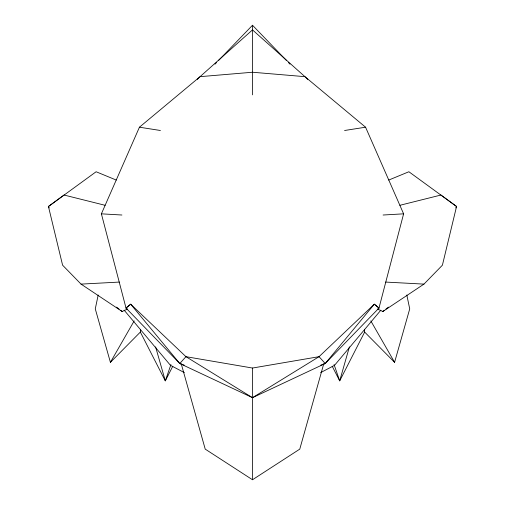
<?xml version="1.0" encoding="UTF-8"?>
<svg xmlns="http://www.w3.org/2000/svg" width="505" height="505" viewBox="0 0 505 505"><rect width="100%" height="100%" fill="white"/><g stroke="black" fill="none" stroke-linecap="round" stroke-linejoin="round"><path stroke-width="0.76" d="M172.792 366.232L165.305 380.871L140.352 332.069L140.617 329.778M98.191 295.015L95.275 308.877L110.412 362.325L140.352 332.069M403.609 213.836L378.984 308.069L325.22 363.518L252.5 397.675L179.78 363.518L126.016 308.069L101.391 213.836L139.437 127.203L200.068 76.665L252.5 29.89L304.932 76.665L365.563 127.203L403.609 213.836L383.087 215.016M323.737 363.903L299.774 449.128L252.5 479.75L205.226 449.128L181.263 363.903M364.383 329.778L364.648 332.069L394.588 362.325L409.725 308.877L406.809 295.015M349.397 346.891L339.695 380.871L332.208 366.232M170.949 364.522L165.305 380.871L155.603 346.891M364.648 332.069L339.695 380.871L334.051 364.522M455.819 207.883L456.558 206.488L440.972 195.025L399.891 205.301M110.412 362.325L134.178 320.902M320.814 365.115L325.22 363.518L374.338 304.174L378.984 308.063L374.338 304.174L319.046 356.675L252.5 397.675L185.954 356.675L130.662 304.174L126.016 308.063L130.662 304.174L179.78 363.518L184.186 365.115M380.852 310.177L334.531 365.336L320.625 372.627M179.78 363.518L185.954 356.675L252.5 368.038L319.046 356.675L325.22 363.518M215.004 64.167L216.632 62.475M218.804 60.215L252.5 25.25L286.196 60.215M377.285 308.972L382.872 311.478L423.954 284.113L442.405 265.188L456.558 206.488L408.886 171.75L388.73 180.064M197.266 79.418L200.068 76.665L252.5 72.24L304.932 76.665L307.734 79.418M382.872 311.478L384.103 310.512M385.953 309.054L388.421 307.109M105.109 205.301L64.028 195.025L48.442 206.488L62.595 265.188L81.046 284.113L122.128 311.478L127.714 308.972M344.568 130.498L365.563 127.203M81.046 284.113L119.325 282.074M385.675 282.074L423.954 284.113M101.391 213.836L121.913 215.016M139.437 127.203L160.432 130.498M116.27 180.064L96.114 171.75L48.442 206.488L49.181 207.883M184.375 372.627L170.469 365.336L124.148 310.177M116.579 307.109L119.047 309.054M120.897 310.512L122.128 311.478M288.368 62.475L289.996 64.167M370.822 320.902L394.588 362.325M252.5 25.25L252.5 94.858M252.5 368.038L252.5 479.75"/></g></svg>
